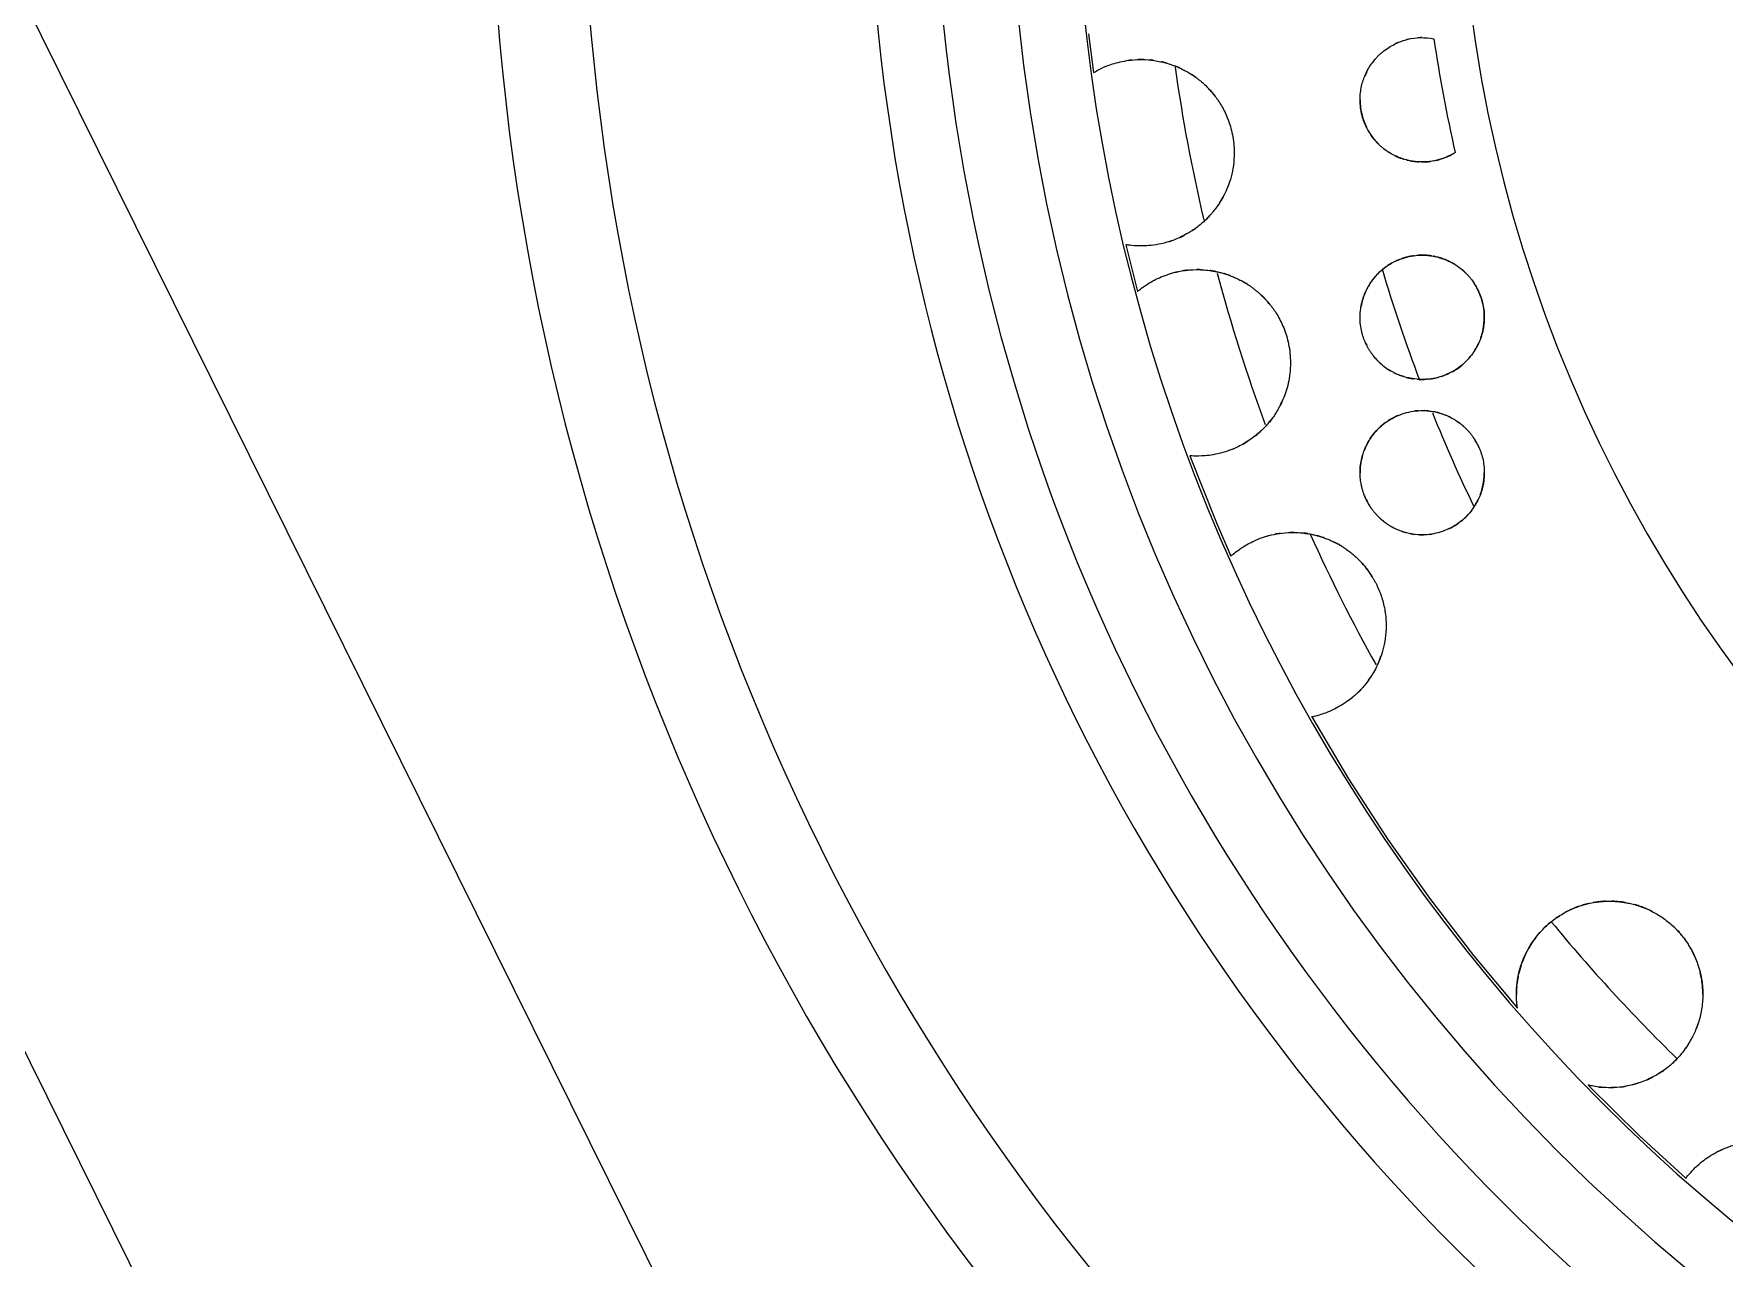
# Model space of a CAD drawing. Header units: metres. Extents: x -217 to -108, y -304 to -188.
# Drawn here: x -149.127 to -148.039, y -232.522 to -231.734 of the extents above; entities that cross this region are included whole.
import ezdxf

# ---------------------------------------------------------------- set-up
doc = ezdxf.new("R2010")
doc.units = ezdxf.units.M
for name, color, linetype, lineweight in [('A-FLOR', 192, 'Continuous', 9), ('A-GENM', 13, 'Continuous', 9), ('A-WALL', 113, 'Continuous', 9)]:
    doc.layers.add(name, color=color, linetype=linetype, lineweight=lineweight)

# ---------------------------------------------------------------- blocks, each defined once
blk = doc.blocks.new('Fountain_2047 - Fountain_2047-790752-Nivel 3')
at = {"layer": 'A-GENM'}
for p, q in [((-1.1529, -0.1333), (-1.1497, -0.1582)), ((-1.1289, -0.269), (-1.1214, -0.299))]:
    blk.add_line(p, q, dxfattribs=at)
at = {"layer": 'A-GENM', "flags": 128}
for points in [[(-1.0876, -0.4048), (-1.0706, -0.448), (-1.0613, -0.4695)], [(-1.0092, -0.5729), (-0.9855, -0.6128), (-0.9602, -0.6518), (-0.9334, -0.6896), (-0.9051, -0.7264), (-0.8767, -0.7604)], [(-0.8312, -0.8099), (-0.7982, -0.8425), (-0.7683, -0.8698)]]:
    blk.add_lwpolyline(points, dxfattribs=at)
at = {"layer": 'A-GENM'}
for radius, start, end in [(1.5382, 180, 0), (1.4791, 180, 0), (1.295, 180, 0), (1.2527, 180, 0), (1.2044, 180, 0), (1.1621, 180, 320.8157), (0.9143, 180, 360), (0.9405, 188.34, 192.8789), (1.108, 188.0318, 193.2066), (1.108, 195.0306, 200.3164), (1.005, 196.4445, 200.7501), (1.005, 202.0445, 205.8061), (1.108, 204.28, 209.1348), (1.108, 219.5015, 225.6803)]:
    blk.add_arc((0, 0), radius, start, end, dxfattribs=at)
for points, knots in [([(-0.9781, -0.1757), (-0.9781, -0.1725), (-0.9775, -0.1681), (-0.9763, -0.1637), (-0.9754, -0.1614), (-0.9748, -0.1598), (-0.9741, -0.1583), (-0.9731, -0.1564), (-0.972, -0.1544), (-0.9708, -0.1527), (-0.9698, -0.1513), (-0.969, -0.1503), (-0.9682, -0.1494), (-0.9671, -0.1482), (-0.9657, -0.1468), (-0.9641, -0.1453), (-0.9617, -0.1434), (-0.9587, -0.1414), (-0.9538, -0.1388), (-0.9474, -0.1365), (-0.9392, -0.1354), (-0.9335, -0.1359), (-0.9306, -0.1364)], [-1, -1, -1, -1, -0.928571, -0.892857, -0.875, -0.857143, -0.839286, -0.821429, -0.785714, -0.75, -0.732143, -0.714286, -0.696429, -0.678571, -0.642857, -0.607143, -0.571429, -0.5, -0.428571, -0.285714, -0.142857, 0, 0, 0, 0]), ([(-1.1496, -0.1581), (-1.1497, -0.1582), (-1.1497, -0.1582), (-1.1476, -0.1569), (-1.142, -0.1541), (-1.1331, -0.1511), (-1.1228, -0.1496), (-1.114, -0.1499), (-1.1085, -0.1507), (-1.1048, -0.1515), (-1.1018, -0.1523), (-1.0994, -0.1531), (-1.097, -0.154), (-1.0944, -0.1551), (-1.0919, -0.1563), (-1.0893, -0.1577), (-1.087, -0.1591), (-1.0854, -0.1602), (-1.0844, -0.1609), (-1.0836, -0.1614), (-1.0829, -0.162), (-1.082, -0.1627), (-1.0804, -0.1639), (-1.0783, -0.1658), (-1.0757, -0.1683), (-1.0736, -0.1707), (-1.0723, -0.1723), (-1.0713, -0.1736), (-1.0702, -0.175), (-1.0688, -0.1771), (-1.067, -0.18), (-1.065, -0.1838), (-1.0625, -0.1895), (-1.06, -0.1979), (-1.0591, -0.2057), (-1.0591, -0.2098)], [-0.625, -0.625, -0.625, -0.625, -0.5833333, -0.5, -0.4166667, -0.3333333, -0.25, -0.2083333, -0.1875, -0.1666667, -0.15625, -0.1458333, -0.1354167, -0.125, -0.1145833, -0.1041667, -0.09375, -0.0885417, -0.0859375, -0.0833333, -0.0807292, -0.078125, -0.0729167, -0.0625, -0.0520833, -0.046875, -0.0442708, -0.0416667, -0.0390625, -0.0364583, -0.03125, -0.0260417, -0.0208333, -0.0104167, 0, 0, 0, 0]), ([(-1.1245, -0.15), (-1.1247, -0.1501), (-1.1257, -0.1502), (-1.1267, -0.1503), (-1.1275, -0.1504)], [-0.94090323, -0.94090323, -0.94090323, -0.94090323, -0.9375, -0.92137831, -0.92137831, -0.92137831, -0.92137831]), ([(-1.1028, -0.1521), (-1.103, -0.152), (-1.1041, -0.1517), (-1.1051, -0.1514), (-1.106, -0.1512)], [-0.79558748, -0.79558748, -0.79558748, -0.79558748, -0.79166667, -0.77544875, -0.77544875, -0.77544875, -0.77544875]), ([(-0.9684, -0.1497), (-0.9686, -0.1499), (-0.9691, -0.1505), (-0.9696, -0.1511), (-0.9699, -0.1515)], [-0.20471809, -0.20471809, -0.20471809, -0.20471809, -0.19642857, -0.18236534, -0.18236534, -0.18236534, -0.18236534]), ([(-1.0935, -0.1555), (-1.0942, -0.1552), (-1.0955, -0.1546), (-1.0967, -0.1541), (-1.0973, -0.1539)], [-0.84793618, -0.84793618, -0.84793618, -0.84793618, -0.83630952, -0.82743654, -0.82743654, -0.82743654, -0.82743654]), ([(-1.0831, -0.1618), (-1.0834, -0.1616), (-1.0847, -0.1606), (-1.0861, -0.1597), (-1.0872, -0.159), (-1.0874, -0.1589)], [-0.89902063, -0.89902063, -0.89902063, -0.89902063, -0.89583333, -0.88095238, -0.87900777, -0.87900777, -0.87900777, -0.87900777]), ([(-0.9738, -0.1577), (-0.974, -0.1582), (-0.9745, -0.1591), (-0.9749, -0.1601), (-0.9751, -0.1607)], [-0.11959987, -0.11959987, -0.11959987, -0.11959987, -0.10714286, -0.09421319, -0.09421319, -0.09421319, -0.09421319]), ([(-1.0714, -0.1735), (-1.0715, -0.1733), (-1.0724, -0.1721), (-1.074, -0.1702), (-1.0754, -0.1687), (-1.0761, -0.168), (-1.0762, -0.1678)], [-0.94926313, -0.94926313, -0.94926313, -0.94926313, -0.94791667, -0.94047619, -0.93303571, -0.93099975, -0.93099975, -0.93099975, -0.93099975]), ([(-0.9169, -0.2096), (-0.9188, -0.2108), (-0.9227, -0.2128), (-0.9287, -0.2148), (-0.9348, -0.2157), (-0.9411, -0.2158), (-0.9464, -0.215), (-0.9507, -0.2137), (-0.9534, -0.2127), (-0.9555, -0.2117), (-0.9572, -0.2109), (-0.9585, -0.2101), (-0.9596, -0.2094), (-0.9605, -0.2089), (-0.9613, -0.2083), (-0.9624, -0.2075), (-0.9638, -0.2064), (-0.9652, -0.2052), (-0.9662, -0.2042), (-0.9668, -0.2036), (-0.9672, -0.2031), (-0.9676, -0.2027), (-0.9682, -0.202), (-0.9689, -0.2012), (-0.9698, -0.2001), (-0.9709, -0.1986), (-0.972, -0.1969), (-0.973, -0.1952), (-0.9735, -0.1943), (-0.9738, -0.1937), (-0.974, -0.1933), (-0.9742, -0.1929), (-0.9745, -0.1923), (-0.9749, -0.1913), (-0.9756, -0.1897), (-0.9763, -0.1877), (-0.9771, -0.1848), (-0.9778, -0.1809), (-0.9781, -0.1775), (-0.9781, -0.1757)], [-1, -1, -1, -1, -0.9, -0.8, -0.7, -0.6, -0.5, -0.45, -0.4, -0.375, -0.35, -0.325, -0.3125, -0.3, -0.2875, -0.275, -0.25, -0.225, -0.2125, -0.20625, -0.2, -0.19375, -0.1875, -0.175, -0.1625, -0.15, -0.125, -0.1125, -0.10625, -0.103125, -0.1, -0.096875, -0.09375, -0.0875, -0.075, -0.0625, -0.05, -0.025, 0, 0, 0, 0]), ([(-0.9781, -0.1757), (-0.9781, -0.1775), (-0.9778, -0.1811), (-0.977, -0.1851), (-0.9761, -0.1881), (-0.9753, -0.1903), (-0.9746, -0.192), (-0.9741, -0.1931), (-0.9738, -0.1937), (-0.9737, -0.1939)], [-1, -1, -1, -1, -0.97727273, -0.95454545, -0.94318182, -0.93181818, -0.92045455, -0.91477273, -0.9107697, -0.9107697, -0.9107697, -0.9107697]), ([(-0.9719, -0.1971), (-0.9718, -0.1972), (-0.9711, -0.1984), (-0.9696, -0.2004), (-0.9679, -0.2024), (-0.9667, -0.2037), (-0.9662, -0.2042), (-0.966, -0.2043)], [-0.88944729, -0.88944729, -0.88944729, -0.88944729, -0.88636364, -0.86363636, -0.84090909, -0.82954545, -0.82440431, -0.82440431, -0.82440431, -0.82440431]), ([(-0.9634, -0.2067), (-0.9634, -0.2067), (-0.9626, -0.2073), (-0.9611, -0.2084), (-0.9595, -0.2095), (-0.9584, -0.2101), (-0.9581, -0.2103)], [-0.79728841, -0.79728841, -0.79728841, -0.79728841, -0.79545455, -0.77272727, -0.75, -0.73984462, -0.73984462, -0.73984462, -0.73984462]), ([(-1.0591, -0.2098), (-1.0591, -0.2126), (-1.0595, -0.2181), (-1.061, -0.2254), (-1.0631, -0.2317), (-1.0656, -0.2371), (-1.0681, -0.2414), (-1.0703, -0.2447), (-1.0721, -0.247), (-1.0735, -0.2488), (-1.0747, -0.2501), (-1.0759, -0.2514), (-1.0774, -0.253), (-1.0793, -0.2547), (-1.0816, -0.2566), (-1.0838, -0.2583), (-1.0861, -0.2599), (-1.089, -0.2617), (-1.094, -0.2644), (-1.1007, -0.2671), (-1.1103, -0.2695), (-1.1199, -0.27), (-1.1272, -0.2693), (-1.1289, -0.269), (-1.1289, -0.269)], [-1, -1, -1, -1, -0.9875, -0.975, -0.9625, -0.95, -0.9375, -0.925, -0.9125, -0.90625, -0.9, -0.89375, -0.8875, -0.875, -0.8625, -0.85, -0.8375, -0.825, -0.8, -0.75, -0.7, -0.6, -0.5, -0.4, -0.4, -0.4, -0.4]), ([(-0.9556, -0.2117), (-0.9553, -0.2118), (-0.9544, -0.2123), (-0.9527, -0.213), (-0.951, -0.2136), (-0.95, -0.2139), (-0.9497, -0.214)], [-0.71328832, -0.71328832, -0.71328832, -0.71328832, -0.70454545, -0.68181818, -0.65909091, -0.64975833, -0.64975833, -0.64975833, -0.64975833]), ([(-0.948, -0.2145), (-0.9474, -0.2146), (-0.9462, -0.2149), (-0.9436, -0.2154), (-0.9417, -0.2156), (-0.9404, -0.2156)], [-0.63165727, -0.63165727, -0.63165727, -0.63165727, -0.61363636, -0.59090909, -0.55038678, -0.55038678, -0.55038678, -0.55038678]), ([(-0.9305, -0.215), (-0.9295, -0.2148), (-0.9273, -0.2143), (-0.9252, -0.2136), (-0.9242, -0.2132)], [-0.4433148, -0.4433148, -0.4433148, -0.4433148, -0.40909091, -0.37386558, -0.37386558, -0.37386558, -0.37386558]), ([(-0.923, -0.2128), (-0.9217, -0.2123), (-0.9198, -0.2113), (-0.9178, -0.2102), (-0.917, -0.2097), (-0.9169, -0.2096)], [-0.36127951, -0.36127951, -0.36127951, -0.36127951, -0.31818182, -0.29545455, -0.29177846, -0.29177846, -0.29177846, -0.29177846]), ([(-1.0687, -0.2423), (-1.0683, -0.2416), (-1.0672, -0.24), (-1.0661, -0.238), (-1.0656, -0.2368)], [-0.08342595, -0.08342595, -0.08342595, -0.08342595, -0.07352941, -0.06182299, -0.06182299, -0.06182299, -0.06182299]), ([(-1.0777, -0.2532), (-1.0776, -0.2531), (-1.0769, -0.2525), (-1.0759, -0.2514), (-1.0747, -0.2502), (-1.0743, -0.2497), (-1.0743, -0.2496)], [-0.14794437, -0.14794437, -0.14794437, -0.14794437, -0.14705882, -0.13235294, -0.125, -0.12373856, -0.12373856, -0.12373856, -0.12373856]), ([(-1.0863, -0.26), (-1.086, -0.2599), (-1.0851, -0.2593), (-1.0841, -0.2585), (-1.0832, -0.2579), (-1.083, -0.2577)], [-0.21192059, -0.21192059, -0.21192059, -0.21192059, -0.20588235, -0.19117647, -0.18703628, -0.18703628, -0.18703628, -0.18703628]), ([(-0.9781, -0.3157), (-0.9781, -0.3137), (-0.9778, -0.3109), (-0.9772, -0.3075), (-0.9767, -0.3051), (-0.976, -0.303), (-0.9753, -0.3011), (-0.9746, -0.2993), (-0.9737, -0.2976), (-0.9729, -0.296), (-0.9717, -0.294), (-0.9694, -0.2907), (-0.9659, -0.2868), (-0.9613, -0.2829), (-0.9563, -0.2799), (-0.9509, -0.2777), (-0.9452, -0.2762), (-0.9392, -0.2756), (-0.9339, -0.2758), (-0.9294, -0.2766), (-0.9266, -0.2774), (-0.9242, -0.2782), (-0.9224, -0.2789), (-0.9209, -0.2796), (-0.9197, -0.2802), (-0.9187, -0.2807), (-0.9177, -0.2813), (-0.9165, -0.282), (-0.9149, -0.2831), (-0.9133, -0.2843), (-0.9121, -0.2853), (-0.9114, -0.2859), (-0.9111, -0.2862), (-0.9108, -0.2865), (-0.9105, -0.2867), (-0.9101, -0.2871), (-0.9095, -0.2877), (-0.9085, -0.2887), (-0.9074, -0.29), (-0.9059, -0.2919), (-0.9045, -0.2939), (-0.9033, -0.2959), (-0.9027, -0.297), (-0.9024, -0.2976), (-0.9022, -0.298), (-0.902, -0.2985), (-0.9017, -0.2991), (-0.9012, -0.3002), (-0.9005, -0.3019), (-0.8998, -0.304), (-0.899, -0.3069), (-0.8983, -0.3107), (-0.8981, -0.314), (-0.8981, -0.3157)], [-1, -1, -1, -1, -0.966667, -0.95, -0.933333, -0.916667, -0.9, -0.883333, -0.866667, -0.85, -0.833333, -0.8, -0.733333, -0.666667, -0.6, -0.533333, -0.466667, -0.4, -0.333333, -0.3, -0.266667, -0.25, -0.233333, -0.216667, -0.208333, -0.2, -0.191667, -0.183333, -0.166667, -0.15, -0.141667, -0.1375, -0.135417, -0.133333, -0.13125, -0.129167, -0.125, -0.116667, -0.108333, -0.1, -0.083333, -0.075, -0.070833, -0.06875, -0.066667, -0.064583, -0.0625, -0.058333, -0.05, -0.041667, -0.033333, -0.016667, 0, 0, 0, 0]), ([(-0.9609, -0.2829), (-0.9621, -0.2837), (-0.964, -0.2852), (-0.9661, -0.2871), (-0.967, -0.2881), (-0.9674, -0.2885)], [-0.33082027, -0.33082027, -0.33082027, -0.33082027, -0.27777778, -0.25, -0.23393271, -0.23393271, -0.23393271, -0.23393271]), ([(-0.953, -0.2786), (-0.9542, -0.2791), (-0.9567, -0.2802), (-0.959, -0.2816), (-0.9602, -0.2824)], [-0.4339697, -0.4339697, -0.4339697, -0.4339697, -0.38888889, -0.34061301, -0.34061301, -0.34061301, -0.34061301]), ([(-0.9433, -0.2761), (-0.9438, -0.2761), (-0.9452, -0.2763), (-0.9481, -0.2769), (-0.9503, -0.2776), (-0.9517, -0.2781)], [-0.54583544, -0.54583544, -0.54583544, -0.54583544, -0.52777778, -0.5, -0.44953588, -0.44953588, -0.44953588, -0.44953588]), ([(-0.932, -0.2762), (-0.9323, -0.2761), (-0.9331, -0.276), (-0.9348, -0.2758), (-0.9371, -0.2757), (-0.9395, -0.2757), (-0.941, -0.2758), (-0.9416, -0.2759)], [-0.66174317, -0.66174317, -0.66174317, -0.66174317, -0.65277778, -0.63888889, -0.61111111, -0.58333333, -0.56442634, -0.56442634, -0.56442634, -0.56442634]), ([(-0.9201, -0.28), (-0.9201, -0.28), (-0.9204, -0.2798), (-0.9212, -0.2794), (-0.9231, -0.2786), (-0.9256, -0.2777), (-0.9281, -0.277), (-0.9297, -0.2766), (-0.9305, -0.2764), (-0.9307, -0.2764)], [-0.77131893, -0.77131893, -0.77131893, -0.77131893, -0.77083333, -0.76388889, -0.75, -0.72222222, -0.69444444, -0.68055556, -0.67407652, -0.67407652, -0.67407652, -0.67407652]), ([(-0.9081, -0.2892), (-0.9084, -0.2888), (-0.9099, -0.2873), (-0.9119, -0.2854), (-0.9142, -0.2836), (-0.9159, -0.2824), (-0.9173, -0.2815), (-0.9184, -0.2809), (-0.9189, -0.2806), (-0.9191, -0.2805)], [-0.87001094, -0.87001094, -0.87001094, -0.87001094, -0.86111111, -0.83333333, -0.81944444, -0.80555556, -0.79166667, -0.78472222, -0.77900439, -0.77900439, -0.77900439, -0.77900439]), ([(-1.1213, -0.2989), (-1.1212, -0.2989), (-1.1206, -0.2984), (-1.118, -0.2963), (-1.112, -0.2923), (-1.1028, -0.2881), (-1.0923, -0.2854), (-1.0831, -0.2849), (-1.0774, -0.2852), (-1.0735, -0.2857), (-1.0702, -0.2864), (-1.0678, -0.2869), (-1.0652, -0.2877), (-1.0624, -0.2886), (-1.0596, -0.2897), (-1.0573, -0.2907), (-1.0554, -0.2917), (-1.0539, -0.2925), (-1.0525, -0.2933), (-1.0514, -0.2939), (-1.0506, -0.2945), (-1.0497, -0.295), (-1.0486, -0.2957), (-1.0473, -0.2967), (-1.0458, -0.2979), (-1.0442, -0.2992), (-1.0424, -0.3007), (-1.0406, -0.3025), (-1.0388, -0.3043), (-1.0375, -0.3057), (-1.0368, -0.3066), (-1.0362, -0.3074), (-1.0356, -0.3081), (-1.0348, -0.3091), (-1.0338, -0.3105), (-1.0326, -0.3122), (-1.0311, -0.3147), (-1.0292, -0.318), (-1.0265, -0.324), (-1.0238, -0.3326), (-1.0229, -0.3407), (-1.0229, -0.345)], [-0.6, -0.6, -0.6, -0.6, -0.56, -0.48, -0.4, -0.32, -0.24, -0.2, -0.18, -0.16, -0.15, -0.14, -0.13, -0.12, -0.11, -0.1, -0.095, -0.09, -0.085, -0.0825, -0.08, -0.0775, -0.075, -0.07, -0.065, -0.06, -0.055, -0.05, -0.045, -0.0425, -0.04125, -0.04, -0.03875, -0.0375, -0.035, -0.0325, -0.03, -0.025, -0.02, -0.01, 0, 0, 0, 0]), ([(-1.0714, -0.2861), (-1.072, -0.286), (-1.0732, -0.2858), (-1.0743, -0.2856), (-1.0749, -0.2856)], [-0.80588785, -0.80588785, -0.80588785, -0.80588785, -0.79545455, -0.78637154, -0.78637154, -0.78637154, -0.78637154]), ([(-1.0615, -0.289), (-1.0615, -0.289), (-1.0621, -0.2887), (-1.0635, -0.2882), (-1.0648, -0.2878), (-1.0656, -0.2876)], [-0.85531717, -0.85531717, -0.85531717, -0.85531717, -0.85511364, -0.84659091, -0.83559745, -0.83559745, -0.83559745, -0.83559745]), ([(-1.0501, -0.2948), (-1.0506, -0.2944), (-1.0519, -0.2936), (-1.0535, -0.2927), (-1.0545, -0.2922), (-1.0549, -0.292)], [-0.90371714, -0.90371714, -0.90371714, -0.90371714, -0.89772727, -0.88920455, -0.88442137, -0.88442137, -0.88442137, -0.88442137]), ([(-0.9687, -0.2899), (-0.969, -0.2904), (-0.9699, -0.2915), (-0.9713, -0.2933), (-0.9726, -0.2955), (-0.9735, -0.2971), (-0.9739, -0.2979)], [-0.21259434, -0.21259434, -0.21259434, -0.21259434, -0.19444444, -0.16666667, -0.13888889, -0.11413349, -0.11413349, -0.11413349, -0.11413349]), ([(-0.8981, -0.3157), (-0.8981, -0.3133), (-0.8985, -0.3086), (-0.9, -0.3033), (-0.9015, -0.2994), (-0.9028, -0.2967), (-0.904, -0.2948), (-0.9046, -0.2937), (-0.9048, -0.2935)], [-1, -1, -1, -1, -0.9722222, -0.9444444, -0.9305556, -0.9166667, -0.9027778, -0.8980799, -0.8980799, -0.8980799, -0.8980799]), ([(-1.0362, -0.3073), (-1.0366, -0.3069), (-1.0374, -0.3059), (-1.0387, -0.3044), (-1.0404, -0.3026), (-1.0416, -0.3015), (-1.0423, -0.3009)], [-0.95156473, -0.95156473, -0.95156473, -0.95156473, -0.94886364, -0.94460227, -0.94034091, -0.93292223, -0.93292223, -0.93292223, -0.93292223]), ([(-0.9743, -0.2988), (-0.9747, -0.2995), (-0.9754, -0.3012), (-0.9765, -0.3044), (-0.9771, -0.307), (-0.9773, -0.3085)], [-0.10473991, -0.10473991, -0.10473991, -0.10473991, -0.08333333, -0.05555556, -0.01940715, -0.01940715, -0.01940715, -0.01940715]), ([(-0.8981, -0.3157), (-0.8981, -0.3179), (-0.8983, -0.321), (-0.8991, -0.3248), (-0.8998, -0.3273), (-0.9005, -0.3296), (-0.9014, -0.3317), (-0.9023, -0.3336), (-0.9032, -0.3354), (-0.9042, -0.3371), (-0.9056, -0.3391), (-0.9082, -0.3425), (-0.9121, -0.3464), (-0.9172, -0.35), (-0.9225, -0.3527), (-0.928, -0.3546), (-0.9338, -0.3556), (-0.9397, -0.3558), (-0.9448, -0.3552), (-0.949, -0.3542), (-0.9517, -0.3533), (-0.9539, -0.3525), (-0.9556, -0.3517), (-0.957, -0.351), (-0.9581, -0.3503), (-0.959, -0.3498), (-0.9599, -0.3493), (-0.961, -0.3485), (-0.9622, -0.3477), (-0.9633, -0.3467), (-0.9642, -0.346), (-0.965, -0.3453), (-0.9656, -0.3447), (-0.9659, -0.3444), (-0.9662, -0.3442), (-0.9665, -0.3439), (-0.9668, -0.3435), (-0.9674, -0.3429), (-0.9683, -0.342), (-0.9693, -0.3407), (-0.9704, -0.3393), (-0.9714, -0.3379), (-0.9724, -0.3363), (-0.9731, -0.335), (-0.9737, -0.334), (-0.974, -0.3334), (-0.9742, -0.3329), (-0.9744, -0.3325), (-0.9747, -0.3319), (-0.9751, -0.3308), (-0.9758, -0.3292), (-0.9764, -0.3272), (-0.9772, -0.3243), (-0.9779, -0.3206), (-0.9781, -0.3174), (-0.9781, -0.3157)], [-1, -1, -1, -1, -0.966667, -0.95, -0.933333, -0.916667, -0.9, -0.883333, -0.866667, -0.85, -0.833333, -0.8, -0.733333, -0.666667, -0.6, -0.533333, -0.466667, -0.4, -0.333333, -0.3, -0.266667, -0.25, -0.233333, -0.216667, -0.208333, -0.2, -0.191667, -0.183333, -0.166667, -0.158333, -0.15, -0.141667, -0.1375, -0.135417, -0.133333, -0.13125, -0.129167, -0.125, -0.116667, -0.108333, -0.1, -0.091667, -0.083333, -0.075, -0.070833, -0.06875, -0.066667, -0.064583, -0.0625, -0.058333, -0.05, -0.041667, -0.033333, -0.016667, 0, 0, 0, 0]), ([(-0.9004, -0.3292), (-0.9002, -0.3285), (-0.8995, -0.3266), (-0.8985, -0.3223), (-0.8981, -0.3185), (-0.8981, -0.3157)], [-0.09330789, -0.09330789, -0.09330789, -0.09330789, -0.075, -0.05, 0, 0, 0, 0]), ([(-0.9052, -0.3385), (-0.905, -0.3382), (-0.9043, -0.3372), (-0.9032, -0.3353), (-0.9022, -0.3335), (-0.9017, -0.3324), (-0.9016, -0.3322)], [-0.18680566, -0.18680566, -0.18680566, -0.18680566, -0.175, -0.15, -0.125, -0.11938458, -0.11938458, -0.11938458, -0.11938458]), ([(-1.0229, -0.345), (-1.0229, -0.3498), (-1.0237, -0.3564), (-1.0258, -0.3638), (-1.0277, -0.3687), (-1.0297, -0.3728), (-1.0316, -0.3762), (-1.0334, -0.3791), (-1.0354, -0.3818), (-1.0375, -0.3844), (-1.0396, -0.3866), (-1.0416, -0.3886), (-1.0444, -0.3911), (-1.0478, -0.3938), (-1.0531, -0.3973), (-1.0595, -0.4005), (-1.0689, -0.4037), (-1.0785, -0.4051), (-1.0859, -0.405), (-1.0876, -0.4048), (-1.0876, -0.4048)], [-1, -1, -1, -1, -0.975, -0.9625, -0.95, -0.9375, -0.925, -0.9125, -0.9, -0.8875, -0.875, -0.8625, -0.85, -0.825, -0.8, -0.75, -0.7, -0.6, -0.5, -0.4, -0.4, -0.4, -0.4]), ([(-0.9665, -0.3439), (-0.9652, -0.3452), (-0.9626, -0.3475), (-0.9599, -0.3493), (-0.9585, -0.3501)], [-0.99516304, -0.99516304, -0.99516304, -0.99516304, -0.95, -0.90318405, -0.90318405, -0.90318405, -0.90318405]), ([(-0.9186, -0.3507), (-0.9177, -0.3501), (-0.9156, -0.3489), (-0.9135, -0.3473), (-0.9124, -0.3464)], [-0.38896583, -0.38896583, -0.38896583, -0.38896583, -0.35, -0.3, -0.3, -0.3, -0.3]), ([(-0.9122, -0.3462), (-0.9117, -0.3458), (-0.9107, -0.3449), (-0.9091, -0.3433), (-0.9078, -0.3418), (-0.907, -0.3408), (-0.9067, -0.3405)], [-0.29694111, -0.29694111, -0.29694111, -0.29694111, -0.275, -0.25, -0.225, -0.21055329, -0.21055329, -0.21055329, -0.21055329]), ([(-0.9566, -0.3512), (-0.9557, -0.3516), (-0.9542, -0.3523), (-0.9524, -0.3531), (-0.9513, -0.3535), (-0.9509, -0.3536)], [-0.88011485, -0.88011485, -0.88011485, -0.88011485, -0.85, -0.825, -0.81042767, -0.81042767, -0.81042767, -0.81042767]), ([(-0.9484, -0.3544), (-0.9483, -0.3544), (-0.9475, -0.3546), (-0.9458, -0.355), (-0.9443, -0.3552), (-0.9434, -0.3554)], [-0.77988273, -0.77988273, -0.77988273, -0.77988273, -0.775, -0.75, -0.71678623, -0.71678623, -0.71678623, -0.71678623]), ([(-1.0302, -0.3737), (-1.0298, -0.373), (-1.029, -0.3714), (-1.0281, -0.3695), (-1.0276, -0.3684)], [-0.08326617, -0.08326617, -0.08326617, -0.08326617, -0.07352941, -0.0617676, -0.0617676, -0.0617676, -0.0617676]), ([(-0.9781, -0.4157), (-0.9781, -0.4123), (-0.9774, -0.4075), (-0.9761, -0.4032), (-0.9753, -0.4009), (-0.9746, -0.3993), (-0.9738, -0.3978), (-0.9728, -0.3958), (-0.9709, -0.3926), (-0.9677, -0.3886), (-0.9635, -0.3846), (-0.9588, -0.3814), (-0.9537, -0.3788), (-0.9482, -0.3769), (-0.9423, -0.3758), (-0.9369, -0.3756), (-0.9324, -0.3761), (-0.9294, -0.3766), (-0.927, -0.3773), (-0.9251, -0.3779), (-0.9235, -0.3785), (-0.9223, -0.3789), (-0.9216, -0.3792), (-0.9211, -0.3795), (-0.9206, -0.3797), (-0.9199, -0.3801), (-0.9187, -0.3807), (-0.9171, -0.3816), (-0.9153, -0.3828), (-0.9139, -0.3839), (-0.9131, -0.3844), (-0.9127, -0.3848), (-0.9124, -0.385), (-0.9121, -0.3853), (-0.9116, -0.3857), (-0.9108, -0.3864), (-0.9096, -0.3876), (-0.9082, -0.3891), (-0.9068, -0.3907), (-0.9055, -0.3925), (-0.9042, -0.3944), (-0.9033, -0.396), (-0.9027, -0.3971), (-0.9023, -0.3978), (-0.9021, -0.3983), (-0.9018, -0.3988), (-0.9015, -0.3994), (-0.9012, -0.4003), (-0.9008, -0.4013), (-0.9002, -0.4027), (-0.8997, -0.4044), (-0.8989, -0.4073), (-0.8983, -0.4111), (-0.8981, -0.4142), (-0.8981, -0.4157)], [-1, -1, -1, -1, -0.933333, -0.9, -0.883333, -0.866667, -0.85, -0.833333, -0.8, -0.733333, -0.666667, -0.6, -0.533333, -0.466667, -0.4, -0.333333, -0.3, -0.266667, -0.25, -0.233333, -0.216667, -0.208333, -0.204167, -0.2, -0.195833, -0.191667, -0.183333, -0.166667, -0.15, -0.141667, -0.1375, -0.135417, -0.133333, -0.13125, -0.129167, -0.125, -0.116667, -0.108333, -0.1, -0.091667, -0.083333, -0.075, -0.070833, -0.06875, -0.066667, -0.064583, -0.0625, -0.058333, -0.054167, -0.05, -0.041667, -0.033333, -0.016667, 0, 0, 0, 0]), ([(-0.9341, -0.3759), (-0.9344, -0.3759), (-0.9353, -0.3758), (-0.9362, -0.3758), (-0.9368, -0.3757)], [-0.40096263, -0.40096263, -0.40096263, -0.40096263, -0.38888889, -0.3520723, -0.3520723, -0.3520723, -0.3520723]), ([(-0.9272, -0.3772), (-0.9276, -0.3771), (-0.9285, -0.3769), (-0.9295, -0.3766), (-0.9302, -0.3765), (-0.9303, -0.3765)], [-0.5172885, -0.5172885, -0.5172885, -0.5172885, -0.5, -0.47222222, -0.46722824, -0.46722824, -0.46722824, -0.46722824]), ([(-0.9198, -0.3801), (-0.9202, -0.3799), (-0.9213, -0.3794), (-0.9224, -0.3789), (-0.9231, -0.3786), (-0.9231, -0.3786)], [-0.63160828, -0.63160828, -0.63160828, -0.63160828, -0.61111111, -0.58333333, -0.58151056, -0.58151056, -0.58151056, -0.58151056]), ([(-1.046, -0.3923), (-1.0457, -0.3921), (-1.0447, -0.3913), (-1.0437, -0.3905), (-1.0429, -0.3898)], [-0.21199904, -0.21199904, -0.21199904, -0.21199904, -0.20588235, -0.1871271, -0.1871271, -0.1871271, -0.1871271]), ([(-1.0381, -0.3849), (-1.0381, -0.3849), (-1.0374, -0.3842), (-1.0364, -0.383), (-1.0354, -0.3817), (-1.0351, -0.3812)], [-0.14794915, -0.14794915, -0.14794915, -0.14794915, -0.14705882, -0.13235294, -0.12377663, -0.12377663, -0.12377663, -0.12377663]), ([(-0.9671, -0.3882), (-0.968, -0.3891), (-0.9693, -0.3906), (-0.9708, -0.3926), (-0.9715, -0.3937), (-0.9718, -0.3942)], [-0.5894959, -0.5894959, -0.5894959, -0.5894959, -0.5, -0.45, -0.4129678, -0.4129678, -0.4129678, -0.4129678]), ([(-0.9115, -0.3858), (-0.9121, -0.3853), (-0.9133, -0.3843), (-0.9145, -0.3834), (-0.9151, -0.3829)], [-0.74432077, -0.74432077, -0.74432077, -0.74432077, -0.72222222, -0.69563438, -0.69563438, -0.69563438, -0.69563438]), ([(-0.9727, -0.3957), (-0.9729, -0.396), (-0.9734, -0.397), (-0.9744, -0.3989), (-0.9751, -0.4007), (-0.9755, -0.4017)], [-0.3747032, -0.3747032, -0.3747032, -0.3747032, -0.35, -0.3, -0.233733, -0.233733, -0.233733, -0.233733]), ([(-0.9014, -0.3998), (-0.9016, -0.3992), (-0.9025, -0.3974), (-0.9036, -0.3953), (-0.9046, -0.3939), (-0.9048, -0.3936)], [-0.87430058, -0.87430058, -0.87430058, -0.87430058, -0.86111111, -0.83333333, -0.82620695, -0.82620695, -0.82620695, -0.82620695]), ([(-0.9764, -0.4043), (-0.9768, -0.4058), (-0.9777, -0.4094), (-0.9781, -0.4134), (-0.9781, -0.4157)], [-0.1841158, -0.1841158, -0.1841158, -0.1841158, -0.1, 0, 0, 0, 0]), ([(-0.8981, -0.4157), (-0.8981, -0.4177), (-0.8983, -0.4206), (-0.8989, -0.4241), (-0.8995, -0.4266), (-0.9002, -0.4288), (-0.901, -0.4308), (-0.9018, -0.4326), (-0.9027, -0.4344), (-0.9036, -0.436), (-0.9049, -0.4381), (-0.9073, -0.4414), (-0.911, -0.4454), (-0.9158, -0.4491), (-0.921, -0.452), (-0.9264, -0.4541), (-0.932, -0.4554), (-0.9379, -0.4559), (-0.943, -0.4555), (-0.9467, -0.4548), (-0.9489, -0.4542), (-0.9505, -0.4537), (-0.9522, -0.4531), (-0.9539, -0.4525), (-0.9554, -0.4518), (-0.9564, -0.4513), (-0.957, -0.4509), (-0.9575, -0.4507), (-0.958, -0.4504), (-0.9586, -0.4501), (-0.9596, -0.4494), (-0.9611, -0.4485), (-0.9627, -0.4473), (-0.9639, -0.4462), (-0.9646, -0.4457), (-0.965, -0.4453), (-0.9653, -0.445), (-0.9656, -0.4448), (-0.966, -0.4444), (-0.9667, -0.4436), (-0.9678, -0.4424), (-0.9692, -0.4409), (-0.9705, -0.4391), (-0.9718, -0.4373), (-0.9729, -0.4354), (-0.9738, -0.4338), (-0.9743, -0.4326), (-0.9746, -0.4321), (-0.9747, -0.4318), (-0.9748, -0.4315), (-0.9749, -0.4313), (-0.975, -0.431), (-0.9753, -0.4304), (-0.9756, -0.4296), (-0.9759, -0.4287), (-0.9763, -0.4274), (-0.9768, -0.4257), (-0.9774, -0.4231), (-0.9779, -0.4197), (-0.9781, -0.4171), (-0.9781, -0.4157)], [-1, -1, -1, -1, -0.966667, -0.95, -0.933333, -0.916667, -0.9, -0.883333, -0.866667, -0.85, -0.833333, -0.8, -0.733333, -0.666667, -0.6, -0.533333, -0.466667, -0.4, -0.333333, -0.3, -0.283333, -0.266667, -0.25, -0.233333, -0.216667, -0.208333, -0.204167, -0.2, -0.195833, -0.191667, -0.183333, -0.166667, -0.15, -0.141667, -0.1375, -0.135417, -0.133333, -0.13125, -0.129167, -0.125, -0.116667, -0.108333, -0.1, -0.091667, -0.083333, -0.075, -0.070833, -0.06875, -0.067708, -0.066667, -0.065625, -0.064583, -0.0625, -0.058333, -0.054167, -0.05, -0.041667, -0.033333, -0.016667, 0, 0, 0, 0]), ([(-0.9007, -0.4299), (-0.9004, -0.4292), (-0.8997, -0.4273), (-0.8986, -0.4228), (-0.8981, -0.4187), (-0.8981, -0.4157)], [-0.2306621, -0.2306621, -0.2306621, -0.2306621, -0.1875, -0.125, 0, 0, 0, 0]), ([(-0.9753, -0.4304), (-0.9752, -0.4306), (-0.9748, -0.4315), (-0.9738, -0.4337), (-0.9726, -0.436), (-0.9716, -0.4376), (-0.9713, -0.4379)], [-0.89262191, -0.89262191, -0.89262191, -0.89262191, -0.8875, -0.875, -0.85, -0.84359517, -0.84359517, -0.84359517, -0.84359517]), ([(-0.9068, -0.4406), (-0.9065, -0.4403), (-0.906, -0.4397), (-0.905, -0.4383), (-0.9038, -0.4364), (-0.9026, -0.4343), (-0.9019, -0.4329), (-0.9017, -0.4324)], [-0.496666, -0.496666, -0.496666, -0.496666, -0.46875, -0.4375, -0.375, -0.3125, -0.2814568, -0.2814568, -0.2814568, -0.2814568]), ([(-0.9655, -0.4448), (-0.9653, -0.445), (-0.9645, -0.4458), (-0.9635, -0.4466), (-0.9626, -0.4473), (-0.9624, -0.4475)], [-0.78198609, -0.78198609, -0.78198609, -0.78198609, -0.775, -0.75, -0.73815856, -0.73815856, -0.73815856, -0.73815856]), ([(-0.9129, -0.4468), (-0.912, -0.4461), (-0.9105, -0.4448), (-0.9087, -0.4429), (-0.9077, -0.4418), (-0.9073, -0.4413)], [-0.7225782, -0.7225782, -0.7225782, -0.7225782, -0.625, -0.5625, -0.5170426, -0.5170426, -0.5170426, -0.5170426]), ([(-1.0613, -0.4695), (-1.0614, -0.4695), (-1.0607, -0.4689), (-1.0574, -0.4661), (-1.0516, -0.4622), (-1.0429, -0.4578), (-1.0327, -0.4549), (-1.0237, -0.4541), (-1.0179, -0.4542), (-1.014, -0.4546), (-1.0107, -0.4551), (-1.0081, -0.4556), (-1.0059, -0.4562), (-1.004, -0.4567), (-1.0025, -0.4572), (-1.001, -0.4577), (-0.9991, -0.4584), (-0.9972, -0.4592), (-0.9951, -0.4602), (-0.9935, -0.461), (-0.9919, -0.4619), (-0.9907, -0.4625), (-0.9901, -0.463), (-0.9895, -0.4633), (-0.989, -0.4636), (-0.9882, -0.4641), (-0.9869, -0.465), (-0.985, -0.4664), (-0.9826, -0.4683), (-0.9802, -0.4705), (-0.9777, -0.4729), (-0.9754, -0.4755), (-0.9735, -0.4779), (-0.9722, -0.4797), (-0.9716, -0.4806), (-0.9712, -0.4811), (-0.971, -0.4815), (-0.9707, -0.4819), (-0.9704, -0.4824), (-0.97, -0.4831), (-0.9695, -0.484), (-0.9688, -0.4851), (-0.968, -0.4865), (-0.9669, -0.4889), (-0.9655, -0.4921), (-0.9636, -0.4974), (-0.9618, -0.5047), (-0.9613, -0.5109), (-0.9613, -0.5142)], [-0.6153846, -0.6153846, -0.6153846, -0.6153846, -0.5384615, -0.4615385, -0.3846154, -0.3076923, -0.2307692, -0.1923077, -0.1730769, -0.1538462, -0.1442308, -0.1346154, -0.125, -0.1201923, -0.1153846, -0.1105769, -0.1057692, -0.0961538, -0.0913462, -0.0865385, -0.0817308, -0.0793269, -0.078125, -0.0769231, -0.0757212, -0.0745192, -0.0721154, -0.0673077, -0.0625, -0.0576923, -0.0528846, -0.0480769, -0.0432692, -0.0408654, -0.0396635, -0.0390625, -0.0384615, -0.0378606, -0.0372596, -0.0360577, -0.0348558, -0.0336538, -0.03125, -0.0288462, -0.0240385, -0.0192308, -0.0096154, 0, 0, 0, 0]), ([(-1.0117, -0.4549), (-1.0119, -0.4549), (-1.0132, -0.4547), (-1.0143, -0.4546), (-1.0152, -0.4545)], [-0.8128852, -0.8128852, -0.8128852, -0.8128852, -0.80978261, -0.79444506, -0.79444506, -0.79444506, -0.79444506]), ([(-1.0015, -0.4575), (-1.0017, -0.4575), (-1.0027, -0.4571), (-1.0042, -0.4567), (-1.0053, -0.4563), (-1.0058, -0.4562)], [-0.86037454, -0.86037454, -0.86037454, -0.86037454, -0.85733696, -0.84782609, -0.84152047, -0.84152047, -0.84152047, -0.84152047]), ([(-0.9583, -0.4502), (-0.9582, -0.4503), (-0.9576, -0.4506), (-0.9567, -0.4511), (-0.9558, -0.4516), (-0.9555, -0.4517)], [-0.67740322, -0.67740322, -0.67740322, -0.67740322, -0.675, -0.65, -0.63326946, -0.63326946, -0.63326946, -0.63326946]), ([(-0.9517, -0.4533), (-0.9512, -0.4535), (-0.9503, -0.4538), (-0.9495, -0.4541), (-0.949, -0.4542)], [-0.5715567, -0.5715567, -0.5715567, -0.5715567, -0.55, -0.52729961, -0.52729961, -0.52729961, -0.52729961]), ([(-0.9894, -0.4634), (-0.9895, -0.4633), (-0.9902, -0.4628), (-0.9914, -0.4622), (-0.993, -0.4612), (-0.9941, -0.4607), (-0.9947, -0.4604)], [-0.90645872, -0.90645872, -0.90645872, -0.90645872, -0.9048913, -0.90013587, -0.89538043, -0.88776575, -0.88776575, -0.88776575, -0.88776575]), ([(-0.9702, -0.4828), (-0.9702, -0.4828), (-0.9705, -0.4823), (-0.9711, -0.4813), (-0.9723, -0.4796), (-0.9745, -0.4765), (-0.9773, -0.4733), (-0.9795, -0.4711), (-0.9802, -0.4705)], [-0.95265066, -0.95265066, -0.95265066, -0.95265066, -0.95244565, -0.95006793, -0.94769022, -0.94293478, -0.93342391, -0.92874397, -0.92874397, -0.92874397, -0.92874397]), ([(-0.9613, -0.5142), (-0.9613, -0.5171), (-0.9617, -0.5226), (-0.9633, -0.5299), (-0.9654, -0.5362), (-0.9676, -0.5411), (-0.9696, -0.5446), (-0.9712, -0.5472), (-0.9729, -0.5497), (-0.9751, -0.5524), (-0.9776, -0.5554), (-0.9803, -0.558), (-0.9836, -0.5609), (-0.9878, -0.564), (-0.9924, -0.5668), (-0.9971, -0.5692), (-1.0016, -0.5709), (-1.0066, -0.5724), (-1.0093, -0.5729), (-1.0093, -0.573), (-1.0091, -0.5729)], [-1, -1, -1, -1, -0.9791667, -0.9583333, -0.9375, -0.9166667, -0.8958333, -0.8854167, -0.875, -0.8541667, -0.8333333, -0.8125, -0.7916667, -0.75, -0.7083333, -0.6666667, -0.6111111, -0.5555556, -0.4444444, -0.3888889, -0.3888889, -0.3888889, -0.3888889]), ([(-0.9665, -0.5385), (-0.9662, -0.5378), (-0.9656, -0.5363), (-0.9649, -0.5347), (-0.9646, -0.5337)], [-0.09421447, -0.09421447, -0.09421447, -0.09421447, -0.08333333, -0.07041085, -0.07041085, -0.07041085, -0.07041085]), ([(-0.9793, -0.557), (-0.979, -0.5567), (-0.9782, -0.5559), (-0.9775, -0.5551), (-0.9769, -0.5546)], [-0.24309428, -0.24309428, -0.24309428, -0.24309428, -0.23333333, -0.21579988, -0.21579988, -0.21579988, -0.21579988]), ([(-0.9728, -0.5495), (-0.9728, -0.5494), (-0.9722, -0.5486), (-0.9714, -0.5475), (-0.9707, -0.5464), (-0.9704, -0.546)], [-0.16873014, -0.16873014, -0.16873014, -0.16873014, -0.16666667, -0.15, -0.14178098, -0.14178098, -0.14178098, -0.14178098]), ([(-0.9841, -0.5612), (-0.9842, -0.5613), (-0.9848, -0.5618), (-0.9853, -0.5622), (-0.9857, -0.5625)], [-0.92177014, -0.92177014, -0.92177014, -0.92177014, -0.91666667, -0.89947076, -0.89947076, -0.89947076, -0.89947076]), ([(-0.8774, -0.7515), (-0.8774, -0.747), (-0.8764, -0.7358), (-0.8692, -0.7195), (-0.8584, -0.707), (-0.8491, -0.7001), (-0.8408, -0.6961), (-0.8356, -0.6942), (-0.8313, -0.693), (-0.8274, -0.6923), (-0.8241, -0.6918), (-0.8215, -0.6916), (-0.8188, -0.6915), (-0.816, -0.6915), (-0.8135, -0.6916), (-0.8116, -0.6918), (-0.8105, -0.6919), (-0.8097, -0.692), (-0.8088, -0.6921), (-0.8078, -0.6923), (-0.8059, -0.6926), (-0.8037, -0.693), (-0.8013, -0.6937), (-0.7993, -0.6943), (-0.7974, -0.6949), (-0.796, -0.6954), (-0.7951, -0.6958), (-0.7945, -0.696), (-0.7938, -0.6963), (-0.7929, -0.6967), (-0.7911, -0.6975), (-0.7885, -0.6989), (-0.7851, -0.7009), (-0.7806, -0.7039), (-0.7763, -0.7076), (-0.7731, -0.7109), (-0.7715, -0.7128), (-0.77, -0.7147), (-0.7682, -0.717), (-0.7657, -0.7209), (-0.7635, -0.7249), (-0.7618, -0.7289), (-0.7607, -0.7318), (-0.76, -0.734), (-0.7595, -0.7358), (-0.7592, -0.737), (-0.7589, -0.7382), (-0.7585, -0.7398), (-0.7582, -0.7416), (-0.7579, -0.7437), (-0.7576, -0.7462), (-0.7574, -0.749), (-0.7574, -0.7507), (-0.7574, -0.7515)], [-1, -1, -1, -1, -0.8, -0.6, -0.5, -0.4, -0.35, -0.325, -0.3, -0.275, -0.2625, -0.25, -0.2375, -0.225, -0.2125, -0.20625, -0.203125, -0.2, -0.196875, -0.19375, -0.1875, -0.175, -0.16875, -0.1625, -0.15625, -0.153125, -0.151562, -0.15, -0.148438, -0.146875, -0.14375, -0.1375, -0.13125, -0.125, -0.1125, -0.10625, -0.103125, -0.1, -0.09375, -0.0875, -0.075, -0.06875, -0.0625, -0.05625, -0.053125, -0.05, -0.046875, -0.04375, -0.0375, -0.03125, -0.025, -0.0125, 0, 0, 0, 0]), ([(-0.8397, -0.6958), (-0.8402, -0.696), (-0.8427, -0.697), (-0.8452, -0.6983), (-0.847, -0.6993), (-0.8472, -0.6994)], [-0.77777778, -0.77777778, -0.77777778, -0.77777778, -0.77083333, -0.74537037, -0.74294369, -0.74294369, -0.74294369, -0.74294369]), ([(-0.8307, -0.693), (-0.8311, -0.6931), (-0.8326, -0.6934), (-0.8352, -0.6942), (-0.8377, -0.695), (-0.8391, -0.6955), (-0.8395, -0.6957)], [-0.81281318, -0.81281318, -0.81281318, -0.81281318, -0.80902778, -0.7962963, -0.78356481, -0.77861887, -0.77861887, -0.77861887, -0.77861887]), ([(-0.8201, -0.6915), (-0.8216, -0.6916), (-0.8243, -0.6918), (-0.8268, -0.6922), (-0.828, -0.6924)], [-0.84709412, -0.84709412, -0.84709412, -0.84709412, -0.83449074, -0.82210295, -0.82210295, -0.82210295, -0.82210295]), ([(-0.8074, -0.6923), (-0.8077, -0.6923), (-0.8089, -0.6921), (-0.8118, -0.6917), (-0.8142, -0.6915), (-0.8158, -0.6915), (-0.816, -0.6915)], [-0.88079076, -0.88079076, -0.88079076, -0.88079076, -0.87905093, -0.87268519, -0.8599537, -0.8588098, -0.8588098, -0.8588098, -0.8588098]), ([(-0.7901, -0.698), (-0.7903, -0.698), (-0.7918, -0.6972), (-0.7946, -0.6959), (-0.7982, -0.6946), (-0.8003, -0.694), (-0.8013, -0.6937)], [-0.91169468, -0.91169468, -0.91169468, -0.91169468, -0.91087963, -0.90451389, -0.89814815, -0.89288836, -0.89288836, -0.89288836, -0.89288836]), ([(-0.8497, -0.7009), (-0.8503, -0.7013), (-0.8516, -0.7022), (-0.8528, -0.7031), (-0.8535, -0.7036)], [-0.7296708, -0.7296708, -0.7296708, -0.7296708, -0.71990741, -0.7075779, -0.7075779, -0.7075779, -0.7075779]), ([(-0.8609, -0.7102), (-0.8614, -0.7107), (-0.8622, -0.7116), (-0.863, -0.7124), (-0.8632, -0.7128)], [-0.65564286, -0.65564286, -0.65564286, -0.65564286, -0.64351852, -0.63613704, -0.63613704, -0.63613704, -0.63613704]), ([(-0.7611, -0.7308), (-0.7614, -0.7298), (-0.7625, -0.727), (-0.765, -0.722), (-0.7688, -0.716), (-0.7728, -0.7112), (-0.7754, -0.7086), (-0.7764, -0.7077)], [-0.95888041, -0.95888041, -0.95888041, -0.95888041, -0.95543981, -0.94907407, -0.94270833, -0.93634259, -0.93218173, -0.93218173, -0.93218173, -0.93218173]), ([(-0.7574, -0.7515), (-0.7574, -0.7505), (-0.7574, -0.7486), (-0.7577, -0.7448), (-0.7582, -0.7414), (-0.7588, -0.7386), (-0.7592, -0.737), (-0.7592, -0.7367)], [-1, -1, -1, -1, -0.98726852, -0.98090278, -0.97453704, -0.9681713, -0.96706876, -0.96706876, -0.96706876, -0.96706876]), ([(-0.8767, -0.7604), (-0.8767, -0.7604), (-0.8769, -0.7596), (-0.8772, -0.7565), (-0.8774, -0.7533), (-0.8774, -0.7515)], [-0.4999965, -0.4999965, -0.4999965, -0.4999965, -0.3333333, -0.1666667, 0, 0, 0, 0]), ([(-0.7574, -0.7515), (-0.7574, -0.7549), (-0.758, -0.7615), (-0.7602, -0.7702), (-0.7626, -0.7761), (-0.7648, -0.7803), (-0.7665, -0.7833), (-0.7684, -0.7861), (-0.7709, -0.7895), (-0.7783, -0.798), (-0.7888, -0.8049), (-0.8005, -0.8093), (-0.8117, -0.8117), (-0.8213, -0.8116), (-0.828, -0.8106), (-0.831, -0.8099), (-0.8314, -0.8098), (-0.8311, -0.8099)], [-1, -1, -1, -1, -0.9736842, -0.9473684, -0.9210526, -0.9078947, -0.8947368, -0.8815789, -0.8684211, -0.8421053, -0.7368421, -0.6842105, -0.6315789, -0.5263158, -0.4736842, -0.4210526, -0.3684211, -0.3684211, -0.3684211, -0.3684211]), ([(-0.7683, -0.8698), (-0.7683, -0.8698), (-0.768, -0.8694), (-0.7663, -0.8672), (-0.7625, -0.863), (-0.7572, -0.8584), (-0.7514, -0.8545), (-0.7469, -0.8521), (-0.7427, -0.8503), (-0.7392, -0.849), (-0.7359, -0.8481), (-0.7331, -0.8474), (-0.7308, -0.847), (-0.7284, -0.8466), (-0.726, -0.8463), (-0.7237, -0.8462), (-0.722, -0.8461), (-0.721, -0.8461), (-0.7202, -0.8461), (-0.7194, -0.8461), (-0.7184, -0.8462), (-0.7172, -0.8462), (-0.7158, -0.8463), (-0.7142, -0.8464), (-0.7125, -0.8467), (-0.7105, -0.8469), (-0.7086, -0.8473), (-0.7069, -0.8477), (-0.7055, -0.848), (-0.7039, -0.8485), (-0.7017, -0.8492), (-0.6985, -0.8503), (-0.6945, -0.852), (-0.6904, -0.8542), (-0.6864, -0.8567), (-0.6827, -0.8595), (-0.68, -0.8619), (-0.6784, -0.8635), (-0.6775, -0.8644), (-0.6763, -0.8657), (-0.6746, -0.8676), (-0.6726, -0.8701), (-0.6708, -0.8726), (-0.6692, -0.8751), (-0.6679, -0.8775), (-0.6667, -0.8798), (-0.6658, -0.8816), (-0.6653, -0.8828), (-0.665, -0.8835), (-0.6648, -0.8841), (-0.6646, -0.8846), (-0.6643, -0.8852), (-0.6639, -0.8863), (-0.6634, -0.8878), (-0.6629, -0.8894), (-0.6624, -0.8914), (-0.662, -0.8933), (-0.6616, -0.895), (-0.6614, -0.8964), (-0.6612, -0.8978), (-0.6609, -0.8996), (-0.6607, -0.9025), (-0.6606, -0.9048), (-0.6606, -0.9061)], [-0.621736, -0.621736, -0.621736, -0.621736, -0.5714286, -0.5, -0.4285714, -0.3571429, -0.3214286, -0.2857143, -0.2678571, -0.25, -0.2321429, -0.2232143, -0.2142857, -0.2053571, -0.1964286, -0.1875, -0.1830357, -0.1808036, -0.1785714, -0.1763393, -0.1741071, -0.1696429, -0.1651786, -0.1607143, -0.15625, -0.1517857, -0.1473214, -0.1450893, -0.1428571, -0.140625, -0.1383929, -0.1339286, -0.1294643, -0.125, -0.1205357, -0.1160714, -0.1116071, -0.109375, -0.1082589, -0.1071429, -0.1026786, -0.0982143, -0.09375, -0.0892857, -0.0848214, -0.0803571, -0.0758929, -0.0736607, -0.0725446, -0.0714286, -0.0703125, -0.0691964, -0.0669643, -0.0625, -0.0580357, -0.0535714, -0.0446429, -0.0401786, -0.0357143, -0.03125, -0.0267857, -0.0178571, 0, 0, 0, 0]), ([(-0.7458, -0.8517), (-0.7464, -0.8519), (-0.7473, -0.8524), (-0.7481, -0.8528), (-0.7483, -0.8529)], [-0.95769135, -0.95769135, -0.95769135, -0.95769135, -0.94642857, -0.94187269, -0.94187269, -0.94187269, -0.94187269])]:
    blk.add_open_spline(points, degree=3, knots=knots, dxfattribs=at)
for points in [[(-0.9535, -0.1388), (-0.9543, -0.1391), (-0.955, -0.1395), (-0.9557, -0.1398)], [(-0.946, -0.1365), (-0.9469, -0.1367), (-0.9478, -0.1369), (-0.9486, -0.1371)], [(-0.9384, -0.1357), (-0.9393, -0.1357), (-0.9401, -0.1358), (-0.9409, -0.1358)], [(-1.1176, -0.1498), (-1.1188, -0.1498), (-1.1199, -0.1498), (-1.121, -0.1498)], [(-1.1112, -0.1503), (-1.112, -0.1502), (-1.1128, -0.1501), (-1.1137, -0.15)], [(-0.9386, -0.2157), (-0.9367, -0.2157), (-0.9347, -0.2156), (-0.9327, -0.2154)], [(-1.1013, -0.2671), (-1.1007, -0.2669), (-1.1, -0.2667), (-1.0994, -0.2664)], [(-1.0942, -0.2644), (-1.0933, -0.264), (-1.0924, -0.2635), (-1.0914, -0.263)], [(-1.0959, -0.2864), (-1.0969, -0.2867), (-1.0979, -0.2869), (-1.0988, -0.2872)], [(-1.0887, -0.2853), (-1.09, -0.2854), (-1.0912, -0.2856), (-1.0924, -0.2858)], [(-1.091, -0.2856), (-1.0903, -0.2855), (-1.0896, -0.2854), (-1.0888, -0.2853)], [(-1.0801, -0.2851), (-1.0811, -0.285), (-1.082, -0.285), (-1.0829, -0.285)], [(-0.9745, -0.3323), (-0.9742, -0.3328), (-0.974, -0.3333), (-0.9738, -0.3337)], [(-0.9411, -0.3556), (-0.9391, -0.3557), (-0.9372, -0.3558), (-0.9353, -0.3556)], [(-0.9338, -0.3555), (-0.9316, -0.3553), (-0.9294, -0.3548), (-0.9273, -0.3542)], [(-0.9255, -0.3537), (-0.9238, -0.3531), (-0.9222, -0.3525), (-0.9205, -0.3517)], [(-0.9537, -0.3789), (-0.9558, -0.3798), (-0.9579, -0.3809), (-0.9599, -0.3822)], [(-0.9405, -0.3758), (-0.9413, -0.3758), (-0.9421, -0.3759), (-0.9429, -0.376)], [(-0.9616, -0.3833), (-0.9631, -0.3845), (-0.9646, -0.3857), (-0.966, -0.3871)], [(-1.0602, -0.4006), (-1.0596, -0.4003), (-1.059, -0.4), (-1.0583, -0.3998)], [(-1.0534, -0.3973), (-1.0525, -0.3968), (-1.0516, -0.3963), (-1.0507, -0.3957)], [(-1.0364, -0.4561), (-1.0374, -0.4563), (-1.0383, -0.4566), (-1.0391, -0.4569)], [(-1.0293, -0.4547), (-1.0305, -0.4549), (-1.0317, -0.4551), (-1.0329, -0.4553)], [(-1.0314, -0.455), (-1.0308, -0.4549), (-1.0301, -0.4548), (-1.0294, -0.4547)], [(-1.0206, -0.4542), (-1.0216, -0.4542), (-1.0225, -0.4542), (-1.0233, -0.4542)], [(-0.9454, -0.455), (-0.9446, -0.4552), (-0.9438, -0.4553), (-0.943, -0.4554)], [(-0.9395, -0.4557), (-0.9387, -0.4557), (-0.9379, -0.4557), (-0.9372, -0.4557)], [(-0.9336, -0.4555), (-0.9329, -0.4554), (-0.9323, -0.4553), (-0.9316, -0.4552)], [(-0.921, -0.4519), (-0.9188, -0.4509), (-0.9167, -0.4496), (-0.9145, -0.4481)], [(-0.9853, -0.5622), (-0.9848, -0.5618), (-0.9842, -0.5613), (-0.9836, -0.5608)], [(-0.8559, -0.7055), (-0.8569, -0.7063), (-0.8579, -0.7072), (-0.8588, -0.7081)], [(-0.8664, -0.7168), (-0.8679, -0.719), (-0.8693, -0.7213), (-0.8705, -0.7236)], [(-0.8651, -0.7151), (-0.8657, -0.7159), (-0.8663, -0.7167), (-0.8668, -0.7175)], [(-0.8712, -0.725), (-0.8723, -0.7272), (-0.8732, -0.7293), (-0.8739, -0.7314)], [(-0.8684, -0.7199), (-0.8689, -0.7207), (-0.8693, -0.7214), (-0.8697, -0.7222)], [(-0.8763, -0.7398), (-0.8766, -0.7417), (-0.8769, -0.7436), (-0.8771, -0.7452)], [(-0.8744, -0.7328), (-0.875, -0.7347), (-0.8755, -0.7366), (-0.876, -0.7385)], [(-0.8772, -0.7465), (-0.8773, -0.7483), (-0.8774, -0.7499), (-0.8774, -0.7515)], [(-0.762, -0.7744), (-0.7613, -0.7729), (-0.7608, -0.7714), (-0.7602, -0.7697)], [(-0.7689, -0.7869), (-0.768, -0.7856), (-0.7671, -0.7843), (-0.7663, -0.7829)], [(-0.7769, -0.7957), (-0.7758, -0.7948), (-0.7748, -0.7938), (-0.7738, -0.7927)], [(-0.7939, -0.8067), (-0.7924, -0.8061), (-0.791, -0.8053), (-0.7895, -0.8045)], [(-0.7933, -0.8064), (-0.7924, -0.806), (-0.7914, -0.8056), (-0.7905, -0.8051)], [(-0.7902, -0.805), (-0.7911, -0.8054), (-0.792, -0.8058), (-0.7929, -0.8062)], [(-0.7851, -0.8021), (-0.7841, -0.8014), (-0.783, -0.8007), (-0.782, -0.7999)], [(-0.8243, -0.8111), (-0.8234, -0.8112), (-0.8224, -0.8113), (-0.8214, -0.8113)], [(-0.8181, -0.8115), (-0.817, -0.8115), (-0.8158, -0.8115), (-0.8146, -0.8115)], [(-0.8107, -0.8111), (-0.8094, -0.811), (-0.8081, -0.8108), (-0.8068, -0.8106)], [(-0.8026, -0.8096), (-0.8012, -0.8093), (-0.7997, -0.8087), (-0.7983, -0.8081)], [(-0.7467, -0.8521), (-0.7461, -0.8518), (-0.7456, -0.8516), (-0.7451, -0.8513)]]:
    blk.add_open_spline(points, degree=3, dxfattribs=at)

msp = doc.modelspace()

# ---------------------------------------------------------------- linework, layer by layer
at = {"layer": 'A-FLOR'}
msp.add_arc((-148.6429, -232.2808), 14.3165, 315.88297, 92.68728, dxfattribs=at)
at = {"layer": 'A-WALL', "lineweight": 25}
for p, q in [((-146.9575, -236.1022), (-150.3258, -229.3071)), ((-150.5997, -229.4303), (-147.2472, -236.1934))]:
    msp.add_line(p, q, dxfattribs=at)
at = {"layer": 'A-WALL'}
for radius, start, end in [(13.3748, 316.37791, 92.19234), (13.1748, 316.73141, 91.83884)]:
    msp.add_arc((-148.6073, -232.2647), radius, start, end, dxfattribs=at)

# ---------------------------------------------------------------- block references
at = {"layer": 'A-GENM'}
msp.add_blockref('Fountain_2047 - Fountain_2047-790752-Nivel 3', (-147.2952, -231.6007), dxfattribs=at)

doc.saveas('drawing.dxf')
